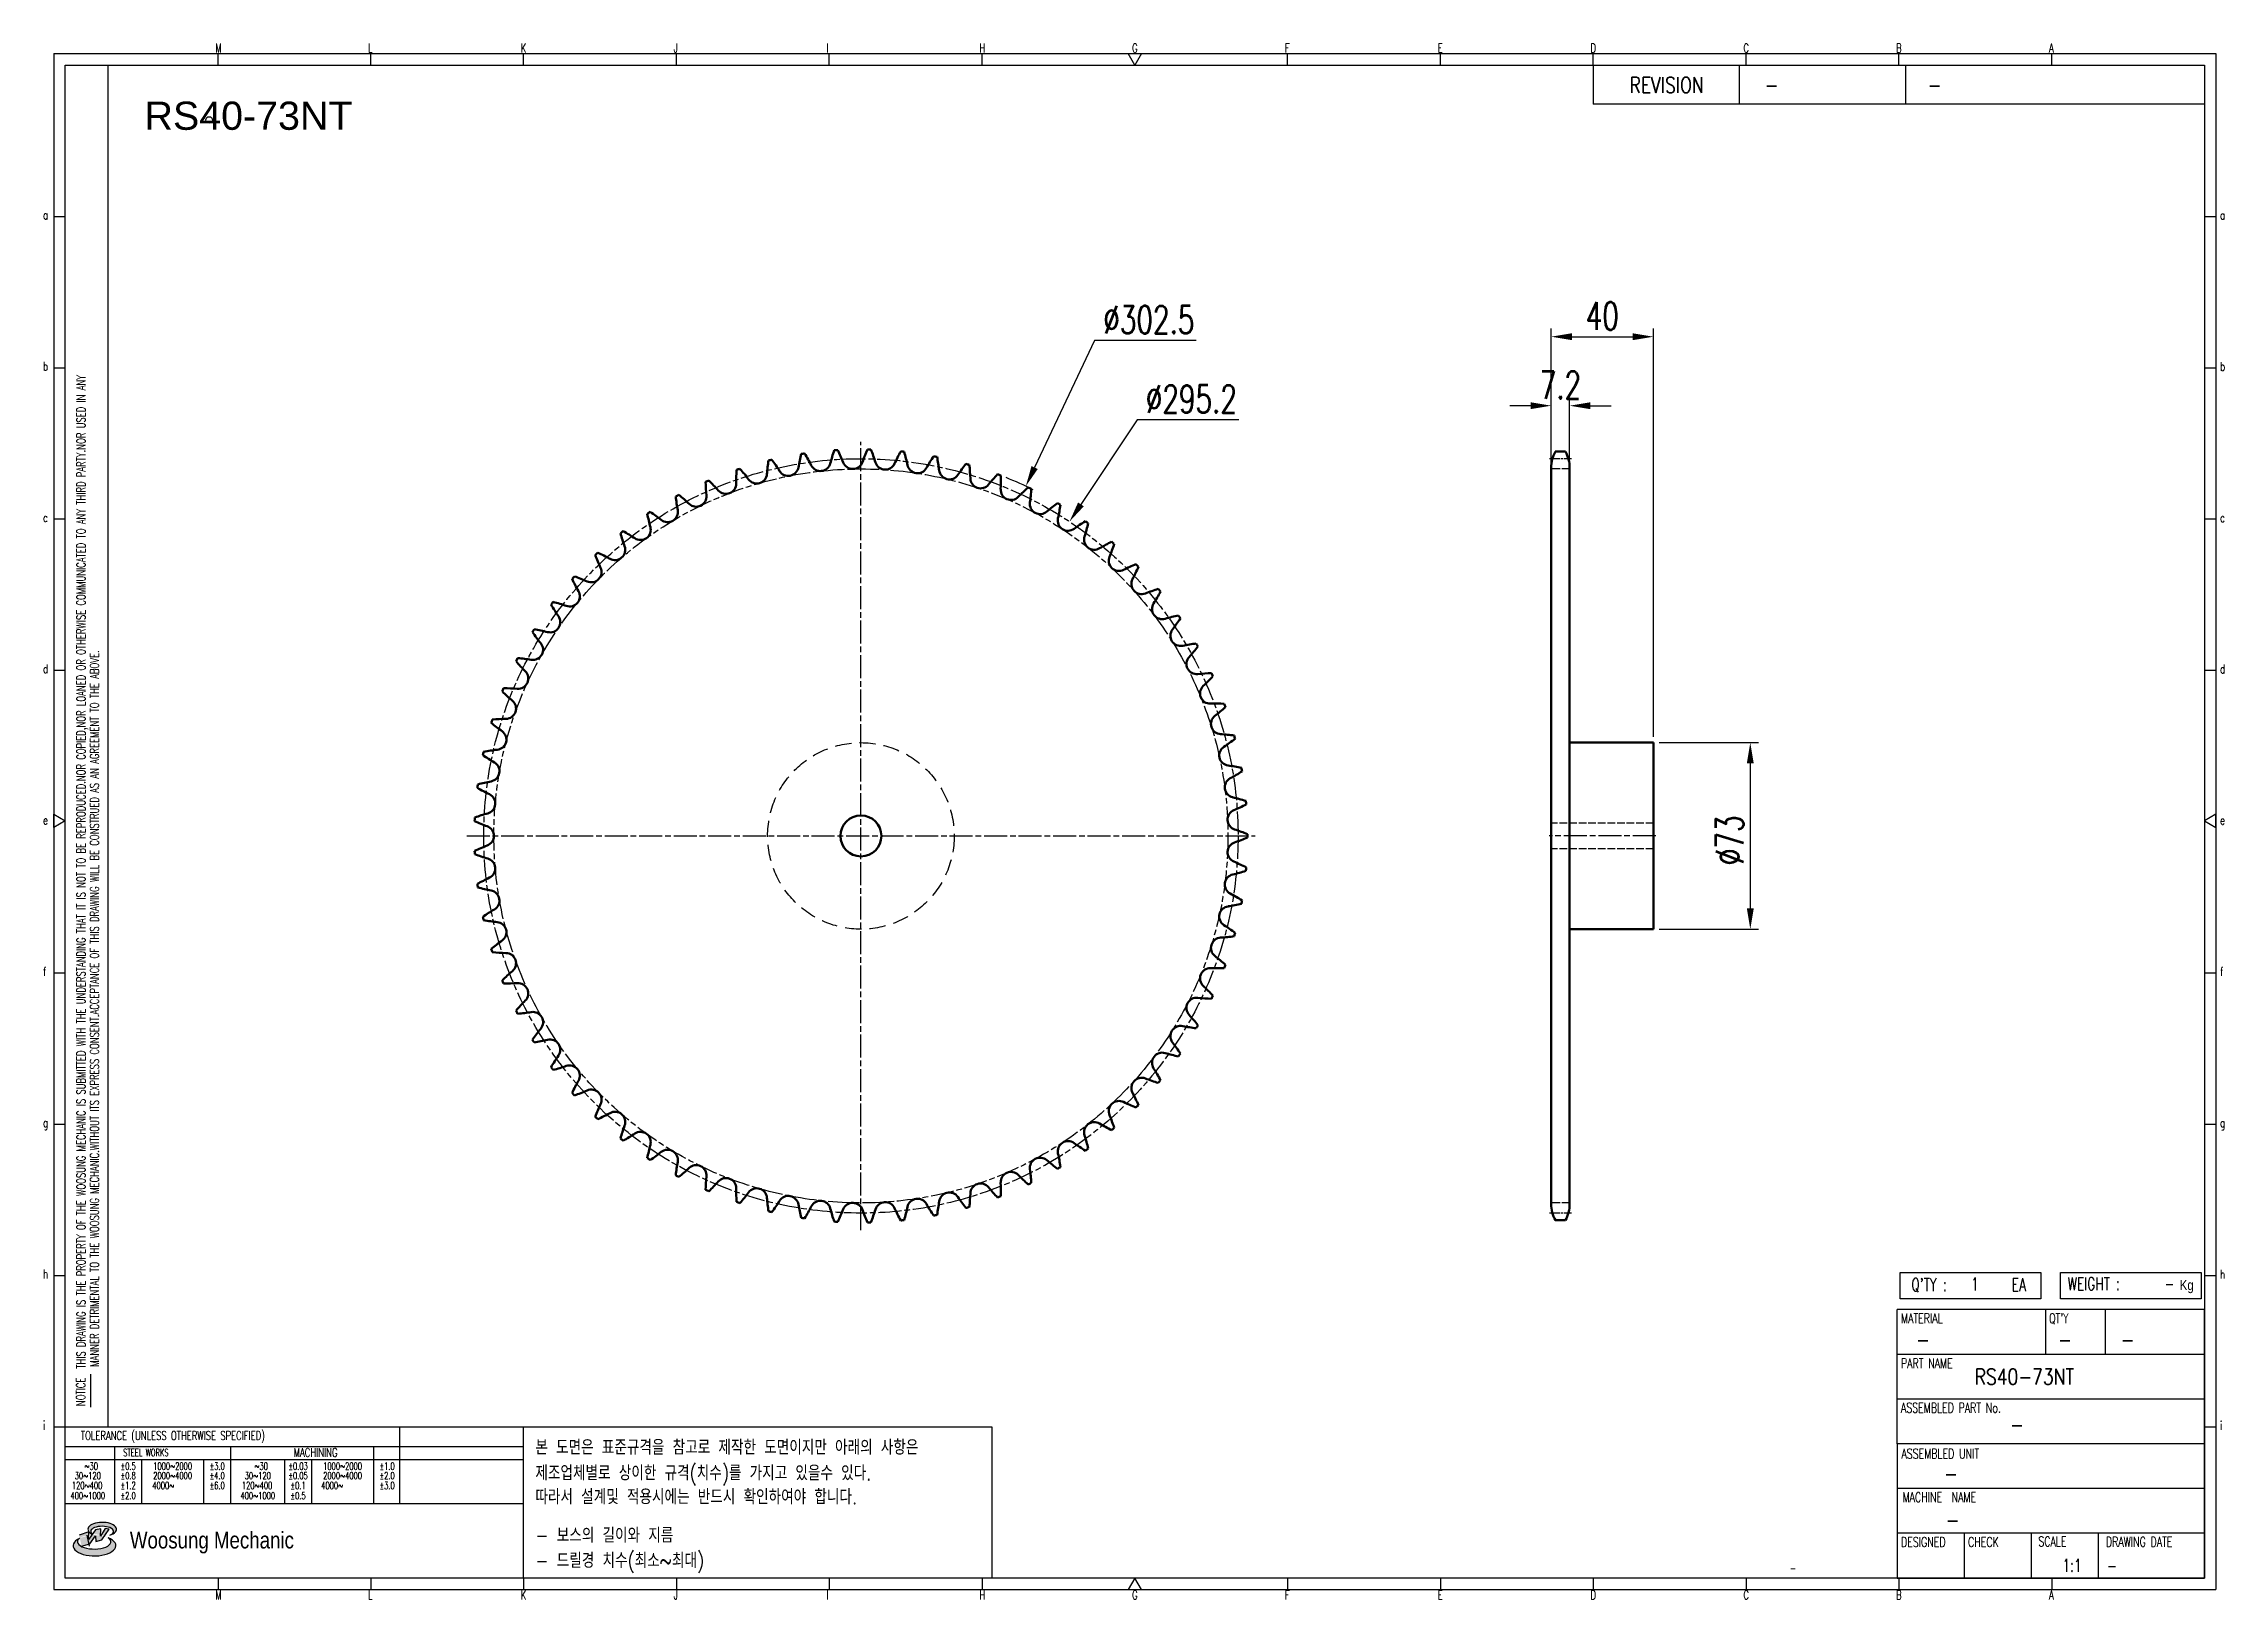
# Model space of a CAD drawing. Header units: millimetres. Extents: x 24039 to 24892, y 28 to 637.
import ezdxf
from ezdxf.enums import TextEntityAlignment as Align

# ---------------------------------------------------------------- set-up
doc = ezdxf.new("R2010")
doc.units = ezdxf.units.MM
for name, pattern in [('AM_ISO02W050', [7.5, 6, -1.5]), ('AM_ISO02W050x2', [3.75, 3, -0.75]), ('AM_ISO08W050', [18, 12, -1.5, 3, -1.5]), ('AM_ISO08W050x2', [9, 6, -0.75, 1.5, -0.75]), ('HIDDEN', [9.525, 6.35, -3.175])]:
    doc.linetypes.add(name, pattern=pattern)
for name, color, linetype, lineweight in [('AM_0N', 7, 'Continuous', 50), ('AM_3N', 6, 'AM_ISO02W050', 25), ('AM_7N', 4, 'AM_ISO08W050', 25)]:
    doc.layers.add(name, color=color, linetype=linetype, lineweight=lineweight)
for name, color, linetype in [('HL', 2, 'HIDDEN'), ('S-DIM', 7, 'Continuous'), ('TITLE', 7, 'Continuous'), ('도면레이아웃', 7, 'Continuous')]:
    doc.layers.add(name, color=color, linetype=linetype)
doc.styles.add('HAN', font='ROMANS.shx', dxfattribs={"width": 0.7, "bigfont": 'whgtxt.shx'})
doc.styles.add('HKD_ST2', font='romans.shx', dxfattribs={"width": 0.7, "height": 4, "bigfont": '@extfont2.shx'})
doc.styles.add('HSG', font='SIMPLEX.shx', dxfattribs={"width": 0.7, "bigfont": 'HSG.shx'})
doc.styles.add('ROMANS', font='romans.shx', dxfattribs={"width": 0.7, "bigfont": 'whgtxt.shx'})
doc.styles.add('SLDTEXTSTYLE4', font='arial.ttf', dxfattribs={"width": 0.8})
doc.styles.get("Standard").update_dxf_attribs({"font": 'arial.ttf'})
doc.dimstyles.new('APP23', dxfattribs={"dimscale": 4.5, "dimtxt": 2.4, "dimasz": 1.8, "dimexe": 0.7, "dimexo": 0.5, "dimgap": 0.6, "dimtad": 1, "dimtoh": 1, "dimdec": 1, "dimrnd": 0.01, "dimzin": 9, "dimdsep": 46, "dimtxsty": 'HSG', "dimcen": 0, "dimclrd": 1, "dimclre": 1, "dimclrt": 256, "dimazin": 2, "dimtp": 1, "dimtm": 1, "dimtfac": 0.5, "dimtdec": 1, "dimtix": 1, "dimtofl": 0, "dimtmove": 0, "dimatfit": 3, "dimfxl": 0, "dimtvp": 1, "dimtolj": 2, "dimlwd": -1, "dimlwe": -1, "dimarcsym": 0})

# ---------------------------------------------------------------- blocks, each defined once
blk = doc.blocks.new('SUYWSHJH')
at = {"layer": '도면레이아웃'}
h = blk.add_hatch(color=10, dxfattribs=at)
h.paths.add_polyline_path([(1.544, 35.177), (1.554, 34.966), (1.779, 35.034), (2.054, 35.422), (1.908, 35.446), (1.728, 35.167), (1.741, 35.439), (1.547, 35.405), (1.292, 35.041), (1.295, 35.33), (0.943, 35.208), (1.03, 34.8), (1.336, 34.885)])
edge = h.paths.add_edge_path()
edge.add_ellipse((1.795, 35.421), major_axis=(-0.53, 0), ratio=0.487785, start_angle=122.36065, end_angle=403.39574)
edge.add_line((1.411, 35.244), (1.419, 35.261))
edge.add_ellipse((1.798, 35.344), major_axis=(-0.423, 0), ratio=0.444396, start_angle=131.58977, end_angle=386.19408, ccw=False)
edge = h.paths.add_edge_path()
edge.add_ellipse((1.512, 34.815), major_axis=(-0.793, 0), ratio=0.480113, start_angle=314.67633, end_angle=590.85213)
edge.add_ellipse((1.501, 34.958), major_axis=(-0.62, 0), ratio=0.43311, start_angle=331.7024, end_angle=574.42495, ccw=False)
for p, q in [((0, 90.118), (80.15, 90.118)), ((0, 90.118), (0, 33.191)), ((6.089, 89.693), (6.089, 90.118)), ((11.753, 89.693), (11.753, 90.118)), ((17.418, 89.693), (17.418, 90.118)), ((23.082, 89.693), (23.082, 90.118)), ((28.746, 89.693), (28.746, 90.118)), ((34.411, 89.693), (34.411, 90.118)), ((45.739, 89.693), (45.739, 90.118)), ((51.404, 89.693), (51.404, 90.118)), ((57.068, 89.693), (57.068, 90.118)), ((62.732, 89.693), (62.732, 90.118)), ((68.397, 89.693), (68.397, 90.118)), ((74.061, 89.693), (74.061, 90.118)), ((80.15, 90.118), (80.15, 33.191)), ((0, 84.085), (0.425, 84.085)), ((79.725, 84.085), (80.15, 84.085)), ((0, 78.478), (0.425, 78.478)), ((79.725, 78.478), (80.15, 78.478)), ((0, 72.87), (0.425, 72.87)), ((79.725, 72.87), (80.15, 72.87)), ((0, 67.262), (0.425, 67.262)), ((79.725, 67.262), (80.15, 67.262)), ((0, 56.047), (0.425, 56.047)), ((79.725, 56.047), (80.15, 56.047)), ((0, 50.439), (0.425, 50.439)), ((79.725, 50.439), (80.15, 50.439)), ((0, 44.832), (0.425, 44.832)), ((79.725, 44.832), (80.15, 44.832)), ((1.377, 39.947), (1.377, 41.174)), ((0, 39.224), (0.425, 39.224)), ((79.725, 39.224), (80.15, 39.224)), ((0, 33.191), (80.15, 33.191)), ((6.089, 33.616), (6.089, 33.191)), ((11.753, 33.616), (11.753, 33.191)), ((17.418, 33.616), (17.418, 33.191)), ((23.082, 33.616), (23.082, 33.191)), ((28.746, 33.616), (28.746, 33.191)), ((34.411, 33.616), (34.411, 33.191)), ((45.739, 33.616), (45.739, 33.191)), ((51.404, 33.616), (51.404, 33.191)), ((57.068, 33.616), (57.068, 33.191)), ((62.732, 33.616), (62.732, 33.191)), ((68.397, 33.616), (68.397, 33.191)), ((74.061, 33.616), (74.061, 33.191))]:
    blk.add_line(p, q)
at = {"color": 2}
for p, q in [((2.017, 39.224), (2.017, 89.693)), ((0.425, 39.224), (17.418, 39.224)), ((12.816, 39.224), (12.816, 36.382)), ((17.418, 33.616), (17.418, 39.224)), ((0.425, 38.487), (17.418, 38.487)), ((0.425, 38.012), (17.418, 38.012)), ((2.257, 38.487), (2.257, 36.382)), ((3.257, 38.012), (3.257, 36.382)), ((5.557, 38.012), (5.557, 36.382)), ((6.557, 38.5), (6.557, 36.382)), ((8.557, 38.012), (8.557, 36.382)), ((9.557, 38.026), (9.557, 36.382)), ((11.857, 38.487), (11.857, 36.382)), ((0.425, 36.382), (17.418, 36.382))]:
    blk.add_line(p, q, dxfattribs=at)
at = {"color": 6, "ltscale": 0.5}
for p, q in [((57.068, 89.693), (57.068, 88.246)), ((62.47, 89.693), (62.47, 88.246)), ((68.635, 89.693), (68.635, 88.246)), ((79.725, 88.246), (57.068, 88.246)), ((68.336, 38.59), (68.336, 43.563)), ((79.725, 43.563), (68.336, 43.563)), ((73.827, 43.563), (73.827, 41.905)), ((76.037, 43.563), (76.037, 41.905)), ((79.725, 38.59), (79.725, 43.563)), ((79.725, 41.905), (68.336, 41.905)), ((79.725, 40.248), (68.336, 40.248)), ((68.336, 38.59), (68.336, 33.616)), ((79.725, 38.59), (68.336, 38.59)), ((79.725, 33.616), (79.725, 38.59)), ((79.725, 36.932), (68.336, 36.932)), ((79.725, 35.274), (68.336, 35.274)), ((70.822, 33.616), (70.822, 35.274)), ((73.309, 33.616), (73.309, 35.274)), ((75.796, 33.616), (75.796, 35.274)), ((68.336, 33.616), (79.725, 33.616))]:
    blk.add_line(p, q, dxfattribs=at)
for points in [[(40.075, 89.693), (39.83, 90.118), (40.32, 90.118)], [(0.425, 89.693), (79.725, 89.693), (79.725, 33.616), (0.425, 33.616)], [(0.425, 61.679), (0, 61.433), (0, 61.924)], [(79.725, 61.679), (80.15, 61.433), (80.15, 61.924)], [(40.075, 33.616), (39.83, 33.191), (40.32, 33.191)]]:
    blk.add_lwpolyline(points, close=True)
at = {"layer": 'TITLE', "color": 20}
for p, q in [((68.449, 43.961), (68.449, 44.936)), ((68.449, 44.936), (73.654, 44.936)), ((73.654, 44.936), (73.654, 43.961)), ((74.39, 43.961), (74.39, 44.936)), ((74.39, 44.936), (79.595, 44.936)), ((79.595, 44.936), (79.595, 43.961)), ((73.654, 43.961), (68.449, 43.961)), ((79.595, 43.961), (74.39, 43.961))]:
    blk.add_line(p, q, dxfattribs=at)
at = {"layer": '도면레이아웃'}
for p, q in [((1.295, 35.33), (0.943, 35.208)), ((1.03, 34.8), (1.336, 34.885)), ((1.224, 35.208), (1.311, 34.8)), ((1.224, 35.208), (1.224, 35.208)), ((1.547, 35.405), (1.292, 35.041)), ((1.292, 35.041), (1.295, 35.33)), ((1.336, 34.885), (1.544, 35.177)), ((1.419, 35.261), (1.411, 35.244)), ((1.544, 35.177), (1.554, 34.966)), ((1.741, 35.439), (1.547, 35.405)), ((1.554, 34.966), (1.779, 35.034)), ((1.908, 35.446), (1.728, 35.167)), ((1.728, 35.167), (1.741, 35.439)), ((1.779, 35.034), (2.054, 35.422)), ((2.054, 35.422), (1.908, 35.446))]:
    blk.add_line(p, q, dxfattribs=at)
for centre, major_axis, ratio, start_param, end_param in [((1.795, 35.421), (-0.53, 0), 0.487785, 2.135596, 7.040584), ((1.512, 34.815), (-0.793, 0), 0.480113, 5.492138, 10.312315), ((1.501, 34.958), (-0.62, 0), 0.43311, 5.789299, 10.025607), ((1.798, 35.344), (-0.423, 0), 0.444396, 2.296675, 6.740358)]:
    blk.add_ellipse(centre, major_axis=major_axis, ratio=ratio, start_param=start_param, end_param=end_param, dxfattribs=at)
at = {"color": 4, "style": 'HKD_ST2', "width": 0.7}
for s, p in [('M', (5.988, 90.164)), ('L', (11.652, 90.164)), ('K', (17.316, 90.164)), ('J', (22.981, 90.164)), ('I', (28.645, 90.164)), ('H', (34.309, 90.164)), ('G', (39.974, 90.164)), ('F', (45.638, 90.164)), ('E', (51.302, 90.164)), ('D', (56.967, 90.164)), ('C', (62.631, 90.164)), ('B', (68.295, 90.164)), ('A', (73.96, 90.164)), ('a', (-0.395, 83.976)), ('a', (80.305, 83.97)), ('b', (-0.395, 78.368)), ('b', (80.305, 78.362)), ('c', (-0.395, 72.76)), ('c', (80.305, 72.754)), ('d', (-0.395, 67.153)), ('d', (80.305, 67.147)), ('e', (-0.395, 61.545)), ('e', (80.305, 61.539)), ('f', (-0.395, 55.937)), ('f', (80.305, 55.931)), ('g', (-0.395, 50.33)), ('g', (80.305, 50.324)), ('h', (-0.395, 44.722)), ('h', (80.305, 44.716)), ('i', (-0.395, 39.114)), ('i', (80.305, 39.108)), ('M', (5.988, 32.824)), ('L', (11.652, 32.824)), ('K', (17.316, 32.824)), ('J', (22.981, 32.824)), ('I', (28.645, 32.824)), ('H', (34.309, 32.824)), ('G', (39.974, 32.824)), ('F', (45.638, 32.824)), ('E', (51.302, 32.824)), ('D', (56.967, 32.824)), ('C', (62.631, 32.824)), ('B', (68.295, 32.824)), ('A', (73.96, 32.824))]:
    blk.add_text(s, height=0.326, dxfattribs=at).set_placement(p)
for s, height, style, width, p in [('REVISION', 0.5806, 'HAN', 0.8, (58.415, 88.664)), ('-', 0.581, 'HAN', 0.8, (63.426, 88.664)), ('-', 0.581, 'HAN', 0.8, (69.468, 88.664)), ("Q'TY : ", 0.4746, 'HKD_ST2', 0.7, (68.857, 44.253)), ('1', 0.475, 'HKD_ST2', 0.7, (71.071, 44.275)), ('EA', 0.4746, 'HKD_ST2', 0.7, (72.578, 44.253)), ('WEIGHT : ', 0.4746, 'HKD_ST2', 0.7, (74.65, 44.286)), ('-', 0.581, 'HAN', 0.8, (69.029, 42.157)), ('-', 0.581, 'HAN', 0.8, (74.289, 42.157)), ('-', 0.581, 'HAN', 0.8, (76.623, 42.157)), ('-', 0.581, 'HAN', 0.8, (72.515, 39.013)), ('-', 0.581, 'HAN', 0.8, (70.067, 37.189)), ('-', 0.581, 'HAN', 0.8, (70.126, 35.48)), ('1:1', 0.4746, 'HKD_ST2', 0.7, (74.458, 33.848)), ('-', 0.475, 'HKD_ST2', 0.7, (76.112, 33.837))]:
    blk.add_text(s, height=height, dxfattribs=dict(style=style, width=width)).set_placement(p)
at = {"color": 6, "style": 'HKD_ST2', "width": 0.7}
for s, p in [(' THIS DRAWING IS THE PROPERTY OF THE WOOSUNG MECHANIC IS SUBMITTED WITH THE UNDERSTANDING THAT IT IS NOT TO BE REPRODUCED.NOR COPIED,NOR LOANED OR OTHERWISE COMMUNICATED TO ANY THIRD PARTY.NOR USED IN ANY', (1.173, 41.217)), ('MANNER DETRIMENTAL TO THE WOOSUNG MECHANIC.WITHOUT ITS EXPRESS CONSENT.ACCEPTANCE OF THIS DRAWING WILL BE CONSTRUED AS AN AGREEMENT TO THE ABOVE.', (1.672, 41.447))]:
    blk.add_text(s, height=0.326266, rotation=90, dxfattribs=at).set_placement(p)
at = {"style": 'HKD_ST2', "width": 0.7}
blk.add_text('-', height=0.475, dxfattribs=at).set_placement((78.613, 44.286), align=Align.RIGHT)
at = {"color": 4, "style": 'HKD_ST2', "width": 0.7}
for s, height, p in [('MATERIAL', 0.3651, (68.474, 43.425)), ("QT'Y", 0.3651, (73.965, 43.425)), ('PART NAME', 0.3651, (68.474, 41.756)), ('ASSEMBLED PART No.', 0.36511, (68.474, 40.109)), ('ASSEMBLED UNIT', 0.36511, (68.49, 38.408)), ('MACHINE  NAME', 0.36511, (68.532, 36.794)), ('DESIGNED', 0.3651, (68.474, 35.136)), ('CHECK', 0.3651, (70.961, 35.136)), ('SCALE', 0.3651, (73.566, 35.153)), ('DRAWING DATE', 0.36511, (76.071, 35.141))]:
    blk.add_text(s, height=height, dxfattribs=at).set_placement(p, align=Align.TOP_LEFT)
at = {"style": 'HKD_ST2', "width": 0.7}
blk.add_text('NOTICE', height=0.3263, rotation=90, dxfattribs=at).set_placement((1.163, 39.988))
for s, height, style, width, p in [('TOLERANCE (UNLESS OTHERWISE SPECIFIED)', 0.32627, 'HKD_ST2', 0.7, (4.417, 38.896)), ('-', 0.326, 'ROMANS', 0.65, (64.469, 33.975))]:
    blk.add_text(s, height=height, dxfattribs=dict(style=style, width=width)).set_placement(p, align=Align.MIDDLE_CENTER)
at = {"color": 4, "style": 'HKD_ST2', "width": 0.7}
for s, height, p in [('STEEL WORKS', 0.26101, (3.416, 38.268)), ('MACHINING', 0.3263, (9.707, 38.27)), ('%%P0.5', 0.261, (2.757, 37.762)), ('%%P0.8', 0.261, (2.757, 37.411)), ('%%P3.0', 0.261, (6.057, 37.762)), ('%%P4.0', 0.261, (6.057, 37.411)), ('%%P0.03', 0.261, (9.057, 37.762)), ('%%P0.05', 0.261, (9.057, 37.411)), ('%%P1.0', 0.261, (12.357, 37.762)), ('%%P2.0', 0.261, (12.357, 37.411)), ('%%P1.2', 0.261, (2.757, 37.045)), ('%%P2.0', 0.261, (2.757, 36.67)), ('%%P6.0', 0.261, (6.057, 37.045)), ('%%P0.1', 0.261, (9.057, 37.045)), ('%%P0.5', 0.261, (9.057, 36.67)), ('%%P3.0', 0.261, (12.357, 37.045))]:
    blk.add_text(s, height=height, dxfattribs=at).set_placement(p, align=Align.MIDDLE)
for s, height, p in [('30%%126120', 0.261, (1.263, 37.411)), ('%%12630', 0.261, (1.389, 37.762)), ('2000%%1264000', 0.26101, (4.407, 37.411)), ('1000%%1262000', 0.26101, (4.407, 37.762)), ('30%%126120', 0.261, (7.563, 37.411)), ('%%12630', 0.261, (7.689, 37.762)), ('2000%%1264000', 0.26101, (10.707, 37.411)), ('1000%%1262000', 0.26101, (10.707, 37.762)), ('400%%1261000', 0.26101, (1.263, 36.67)), ('120%%126400', 0.26101, (1.237, 37.045)), ('4000%%126', 0.261, (4.061, 37.045)), ('400%%1261000', 0.26101, (7.563, 36.67)), ('120%%126400', 0.26101, (7.537, 37.045)), ('4000%%126', 0.261, (10.321, 37.045))]:
    blk.add_text(s, height=height, dxfattribs=at).set_placement(p, align=Align.MIDDLE_CENTER)
at = {"color": 1, "style": 'SLDTEXTSTYLE4', "width": 0.8}
blk.add_text('Woosung Mechanic', height=0.61957, dxfattribs=at).set_placement((2.822, 34.711))
at = {"layer": 'TITLE', "width": 0.8}
blk.add_text('Kg', height=0.3789, dxfattribs=at).set_placement((78.807, 44.286))
blk = doc.blocks.new('*D2')
at = {"layer": 'Defpoints', "color": 0, "transparency": 16777216}
for p in [(24423.23, 463.34), (24294.19, 189.7)]:
    blk.add_point(p, dxfattribs=at)
at = {"layer": 'S-DIM', "color": 1, "transparency": 16777216}
for p, q in [((24450.14, 520.39), (24426.69, 470.67)), ((24489.92, 520.39), (24450.14, 520.39))]:
    blk.add_line(p, q, dxfattribs=at)
blk.add_arc((24358.71, 326.52), 151.27, 63.55945, 67.9311, dxfattribs=at)
blk.add_solid([(24425.47, 471.24), (24427.91, 470.09), (24423.23, 463.34)], dxfattribs=at)
at = {"layer": 'S-DIM', "transparency": 16777216, "insert": (24471.38, 528.49), "char_height": 10.8, "attachment_point": 5, "style": 'HSG'}
blk.add_mtext('\\A2;∅302.5', dxfattribs=at)
blk = doc.blocks.new('*D3')
at = {"layer": 'Defpoints', "color": 0, "transparency": 16777216}
for p in [(24440.33, 449.5), (24277.09, 203.54)]:
    blk.add_point(p, dxfattribs=at)
at = {"layer": 'S-DIM', "color": 1, "transparency": 16777216}
for p, q in [((24466.79, 489.37), (24444.81, 456.25)), ((24506.57, 489.37), (24466.79, 489.37))]:
    blk.add_line(p, q, dxfattribs=at)
blk.add_solid([(24443.69, 456.99), (24445.94, 455.5), (24440.33, 449.5)], dxfattribs=at)
at = {"layer": 'S-DIM', "transparency": 16777216, "insert": (24488.03, 497.47), "char_height": 10.8, "attachment_point": 5, "style": 'HSG'}
blk.add_mtext('\\A2;∅295.2', dxfattribs=at)
blk = doc.blocks.new('*D4')
at = {"layer": 'Defpoints', "color": 0, "transparency": 16777216}
for p in [(24636.04, 494.86), (24628.84, 470.14), (24636.04, 470.14)]:
    blk.add_point(p, dxfattribs=at)
at = {"layer": 'S-DIM', "color": 1, "transparency": 16777216}
for p, q in [((24628.84, 472.39), (24628.84, 498.01)), ((24636.04, 472.39), (24636.04, 498.01)), ((24620.74, 494.86), (24612.64, 494.86)), ((24644.14, 494.86), (24652.24, 494.86))]:
    blk.add_line(p, q, dxfattribs=at)
for points in [[(24620.74, 496.21), (24620.74, 493.51), (24628.84, 494.86)], [(24644.14, 496.21), (24644.14, 493.51), (24636.04, 494.86)]]:
    blk.add_solid(points, dxfattribs=at)
at = {"layer": 'S-DIM', "transparency": 16777216, "insert": (24632.44, 502.96), "char_height": 10.8, "attachment_point": 5, "style": 'HSG'}
blk.add_mtext('\\A2;7.2', dxfattribs=at)
blk = doc.blocks.new('*D5')
at = {"layer": 'Defpoints', "color": 0, "transparency": 16777216}
for p in [(24668.84, 521.86), (24628.84, 470.14), (24668.84, 363.02)]:
    blk.add_point(p, dxfattribs=at)
at = {"layer": 'S-DIM', "color": 1, "transparency": 16777216}
for p, q in [((24628.84, 472.39), (24628.84, 525.01)), ((24636.94, 521.86), (24660.74, 521.86)), ((24668.84, 365.27), (24668.84, 525.01))]:
    blk.add_line(p, q, dxfattribs=at)
for points in [[(24636.94, 523.21), (24636.94, 520.51), (24628.84, 521.86)], [(24660.74, 523.21), (24660.74, 520.51), (24668.84, 521.86)]]:
    blk.add_solid(points, dxfattribs=at)
at = {"layer": 'S-DIM', "transparency": 16777216, "insert": (24648.84, 529.96), "char_height": 10.8, "attachment_point": 5, "style": 'HSG'}
blk.add_mtext('\\A2;40', dxfattribs=at)
blk = doc.blocks.new('*D6')
at = {"layer": 'Defpoints', "color": 0, "transparency": 16777216}
for p in [(24668.84, 363.02), (24668.84, 290.02), (24706.74, 290.02)]:
    blk.add_point(p, dxfattribs=at)
at = {"layer": 'S-DIM', "color": 1, "transparency": 16777216}
for p, q in [((24671.09, 363.02), (24709.89, 363.02)), ((24706.74, 354.92), (24706.74, 298.12)), ((24671.09, 290.02), (24709.89, 290.02))]:
    blk.add_line(p, q, dxfattribs=at)
for points in [[(24705.39, 354.92), (24708.09, 354.92), (24706.74, 363.02)], [(24705.39, 298.12), (24708.09, 298.12), (24706.74, 290.02)]]:
    blk.add_solid(points, dxfattribs=at)
at = {"layer": 'S-DIM', "transparency": 16777216, "insert": (24698.64, 324.8), "char_height": 10.8, "attachment_point": 5, "rotation": 90, "style": 'HSG'}
blk.add_mtext('\\A2;%%c73', dxfattribs=at)

msp = doc.modelspace()

# ---------------------------------------------------------------- linework, layer by layer
at = {"color": 4}
msp.add_lwpolyline([(24226.72, 95.34), (24409.99, 95.34), (24409.99, 36.14), (24226.72, 36.14)], close=True, dxfattribs=at)
msp.add_circle((24103.71, 606.67), 1.28)
at = {"layer": 'AM_0N'}
for p, q in [((24628.84, 470.52), (24628.84, 182.52)), ((24630.45, 476.92), (24634.43, 476.92)), ((24636.04, 470.52), (24636.04, 182.52)), ((24636.04, 363.02), (24668.84, 363.02)), ((24668.84, 363.02), (24668.84, 290.02)), ((24636.04, 290.02), (24668.84, 290.02)), ((24630.45, 176.12), (24634.43, 176.12))]:
    msp.add_line(p, q, dxfattribs=at)
msp.add_circle((24358.71, 326.52), 8, dxfattribs=at)
for centre, radius, start, end in [((24381.47, 464.84), 71.55, 176.056, 180.34247), ((24358.71, 326.52), 151.27, 108.23537, 108.75094), ((24257.32, 423.32), 71.55, 36.64384, 40.9303), ((24393.27, 462.37), 71.55, 171.12449, 175.41096), ((24358.71, 326.52), 151.27, 103.30386, 103.81943), ((24266.02, 431.68), 71.55, 31.71233, 35.99879), ((24330.3, 471.4), 4.01, 211.71233, 350.47945), ((24404.82, 458.9), 71.55, 166.19299, 170.47945), ((24358.71, 326.52), 151.27, 98.37235, 98.88792), ((24275.4, 439.25), 71.55, 26.78082, 31.06729), ((24342.86, 473.3), 4.01, 206.78082, 345.54795), ((24416.03, 454.44), 71.55, 161.26148, 165.54795), ((24358.71, 326.52), 151.27, 93.44084, 93.95642), ((24285.4, 446), 71.55, 21.84932, 26.13578), ((24355.54, 474.12), 4.01, 201.84932, 340.61644), ((24426.82, 449.04), 71.55, 156.32997, 160.61644), ((24358.71, 326.52), 151.27, 88.50934, 89.02491), ((24295.94, 451.86), 71.55, 16.91781, 21.20427), ((24368.24, 473.85), 4.01, 196.91781, 335.68493), ((24437.1, 442.73), 71.55, 151.39847, 155.68493), ((24358.71, 326.52), 151.27, 83.57783, 84.0934), ((24306.95, 456.79), 71.55, 11.9863, 16.27277), ((24380.87, 472.48), 4.01, 191.9863, 330.75342), ((24446.8, 435.57), 71.55, 146.46696, 150.75342), ((24358.71, 326.52), 151.27, 78.64632, 79.16189), ((24318.34, 460.76), 71.55, 7.05479, 11.34126), ((24393.33, 470.04), 4.01, 187.05479, 325.82192), ((24455.85, 427.59), 71.55, 141.53545, 145.82192), ((24358.71, 326.52), 151.27, 73.71482, 74.23039), ((24330.03, 463.73), 71.55, 2.12329, 6.40975), ((24642.34, 470.52), 13.5, 151.70092, 180), ((24622.54, 470.52), 13.5, 0, 28.29908), ((24358.71, 326.52), 151.27, 113.16687, 113.68244), ((24369.49, 466.28), 71.55, 180.98751, 185.27397), ((24249.37, 414.24), 71.55, 41.57534, 45.86181), ((24305.9, 464.39), 4.01, 221.57534, 0.34247), ((24317.95, 468.42), 4.01, 216.64384, 355.41096), ((24405.54, 466.53), 4.01, 182.12329, 320.89041), ((24464.18, 418.87), 71.55, 136.60395, 140.89041), ((24358.71, 326.52), 151.27, 68.78331, 69.29888), ((24417.41, 461.99), 4.01, 177.19178, 315.9589), ((24341.93, 465.69), 71.55, 357.19178, 1.47825), ((24471.72, 409.46), 71.55, 131.67244, 135.9589), ((24358.71, 326.52), 151.27, 63.8518, 64.36737), ((24353.96, 466.62), 71.55, 352.26027, 356.54674), ((24358.71, 326.52), 151.27, 123.02989, 123.54546), ((24345.39, 466.06), 71.55, 190.85052, 195.13699), ((24235.96, 394.22), 71.55, 51.43836, 55.72482), ((24283.07, 453.3), 4.01, 231.43836, 10.20548), ((24358.71, 326.52), 151.27, 118.09838, 118.61395), ((24357.44, 466.69), 71.55, 185.91901, 190.20548), ((24242.24, 404.52), 71.55, 46.50685, 50.79331), ((24294.25, 459.34), 4.01, 226.50685, 5.27397), ((24428.83, 456.44), 4.01, 172.26027, 311.0274), ((24478.44, 399.44), 71.55, 126.74093, 131.0274), ((24358.71, 326.52), 151.27, 58.9203, 59.43587), ((24366.02, 466.51), 71.55, 347.32877, 351.61523), ((24358.71, 326.52), 151.27, 127.96139, 128.47696), ((24333.44, 464.4), 71.55, 195.78203, 200.06849), ((24230.6, 383.41), 71.55, 56.36986, 60.65633), ((24272.45, 446.33), 4.01, 236.36986, 15.13699), ((24439.74, 449.93), 4.01, 167.32877, 306.09589), ((24484.26, 388.87), 71.55, 121.80943, 126.09589), ((24378.03, 465.36), 71.55, 342.39726, 346.68373), ((24358.71, 326.52), 151.27, 53.98879, 54.50436), ((24358.71, 326.52), 151.27, 132.8929, 133.40847), ((24321.68, 461.72), 71.55, 200.71353, 205), ((24226.18, 372.19), 71.55, 61.30137, 65.58783), ((24262.47, 438.47), 4.01, 241.30137, 20.06849), ((24450.05, 442.51), 4.01, 162.39726, 301.16438), ((24489.16, 377.85), 71.55, 116.87792, 121.16438), ((24459.69, 434.23), 4.01, 157.46575, 296.23288), ((24389.89, 463.19), 71.55, 337.46575, 341.75222), ((24358.71, 326.52), 151.27, 49.05728, 49.57285), ((24358.71, 326.52), 151.27, 137.82441, 138.33998), ((24310.2, 458.04), 71.55, 205.64504, 209.93151), ((24222.75, 360.63), 71.55, 66.23288, 70.51934), ((24253.2, 429.78), 4.01, 246.23288, 25), ((24493.09, 366.45), 71.55, 111.94641, 116.23288), ((24468.57, 425.15), 4.01, 152.53425, 291.30137), ((24401.52, 460), 71.55, 332.53425, 336.82071), ((24358.71, 326.52), 151.27, 44.12578, 44.64135), ((24244.71, 420.33), 4.01, 251.16438, 29.93151), ((24496.02, 354.75), 71.55, 107.0149, 111.30137), ((24412.84, 455.83), 71.55, 327.60274, 331.8892), ((24358.71, 326.52), 151.27, 39.19427, 39.70984), ((24237.07, 410.18), 4.01, 256.09589, 34.86301), ((24358.71, 326.52), 151.27, 142.75591, 143.27148), ((24299.07, 453.38), 71.55, 210.57655, 214.86301), ((24220.32, 348.81), 71.55, 71.16438, 75.45085), ((24476.64, 415.34), 4.01, 147.60274, 286.36986), ((24497.94, 342.84), 71.55, 102.0834, 106.36986), ((24423.76, 450.7), 71.55, 322.67123, 326.9577), ((24358.71, 326.52), 151.27, 34.26276, 34.77833), ((24230.33, 399.42), 4.01, 261.0274, 39.79452), ((24358.71, 326.52), 151.27, 147.68742, 148.20299), ((24288.39, 447.78), 71.55, 215.50806, 219.79452), ((24218.91, 336.83), 71.55, 76.09589, 80.38236), ((24483.84, 404.87), 4.01, 142.67123, 281.43836), ((24498.83, 330.81), 71.55, 97.15189, 101.43836), ((24358.71, 326.52), 151.27, 29.33126, 29.84683), ((24358.71, 326.52), 151.27, 152.61893, 153.1345), ((24278.22, 441.29), 71.55, 220.43956, 224.72603), ((24218.54, 324.78), 71.55, 81.0274, 85.31386), ((24490.11, 393.83), 4.01, 137.73973, 276.50685), ((24434.19, 444.64), 71.55, 317.73973, 322.02619), ((24358.71, 326.52), 151.27, 157.55043, 158.066), ((24219.21, 312.73), 71.55, 85.9589, 90.24537), ((24224.54, 388.11), 4.01, 265.9589, 44.72603), ((24498.68, 318.75), 71.55, 92.22038, 96.50685), ((24495.41, 382.28), 4.01, 132.80822, 271.57534), ((24444.06, 437.72), 71.55, 312.80822, 317.09468), ((24358.71, 326.52), 151.27, 24.39975, 24.91532), ((24268.66, 433.94), 71.55, 225.37107, 229.65753), ((24219.74, 376.35), 4.01, 270.89041, 49.65753), ((24497.49, 306.75), 71.55, 87.28888, 91.57534), ((24453.31, 429.97), 71.55, 307.87671, 312.16318), ((24358.71, 326.52), 151.27, 19.46824, 19.98381), ((24358.71, 326.52), 151.27, 162.48194, 162.99751), ((24259.75, 425.8), 71.55, 230.30258, 234.58904), ((24220.91, 300.79), 71.55, 90.89041, 95.17688), ((24215.97, 364.22), 4.01, 275.82192, 54.58904), ((24499.7, 370.32), 4.01, 127.87671, 266.64384), ((24358.71, 326.52), 151.27, 167.41345, 167.92902), ((24223.63, 289.04), 71.55, 95.82192, 100.10838), ((24502.95, 358.04), 4.01, 122.94521, 261.71233), ((24495.28, 294.89), 71.55, 82.35737, 86.64384), ((24461.85, 421.46), 71.55, 302.94521, 307.23167), ((24358.71, 326.52), 151.27, 14.53674, 15.05231), ((24251.59, 416.93), 71.55, 235.23408, 239.52055), ((24213.26, 351.81), 4.01, 280.75342, 59.52055), ((24492.05, 283.27), 71.55, 77.42586, 81.71233), ((24469.63, 412.24), 71.55, 298.0137, 302.30016), ((24358.71, 326.52), 151.27, 9.60523, 10.1208), ((24358.71, 326.52), 151.27, 172.34495, 172.86052), ((24244.21, 407.39), 71.55, 240.16559, 244.45205), ((24227.36, 277.57), 71.55, 100.75342, 105.03989), ((24211.62, 339.21), 4.01, 285.68493, 64.45205), ((24505.12, 345.53), 4.01, 118.0137, 256.78082), ((24487.84, 271.96), 71.55, 72.49436, 76.78082), ((24358.71, 326.52), 151.27, 177.27646, 177.79203), ((24232.05, 266.46), 71.55, 105.68493, 109.9714), ((24506.21, 332.87), 4.01, 113.08219, 251.84932), ((24476.59, 402.39), 71.55, 293.08219, 297.36866), ((24358.71, 326.52), 151.27, 4.67372, 5.18929), ((24237.68, 397.24), 71.55, 245.0971, 249.38356), ((24211.07, 326.52), 4.01, 290.61644, 69.38356), ((24482.67, 261.07), 71.55, 67.56285, 71.84932), ((24482.67, 391.97), 71.55, 288.15068, 292.43715), ((24358.71, 326.52), 151.27, 359.74221, 0.25779), ((24237.68, 255.79), 71.55, 110.61644, 114.9029), ((24358.71, 326.52), 151.27, 182.20797, 182.72354), ((24232.05, 386.58), 71.55, 250.0286, 254.31507), ((24211.62, 313.83), 4.01, 295.54795, 74.31507), ((24506.21, 320.17), 4.01, 108.15068, 246.91781), ((24476.59, 250.65), 71.55, 62.63134, 66.91781), ((24244.21, 245.65), 71.55, 115.54795, 119.83441), ((24358.71, 326.52), 151.27, 187.13948, 187.65505), ((24505.12, 307.51), 4.01, 103.21918, 241.9863), ((24487.84, 381.07), 71.55, 283.21918, 287.50564), ((24358.71, 326.52), 151.27, 354.81071, 355.32628), ((24227.36, 375.47), 71.55, 254.96011, 259.24658), ((24213.26, 301.23), 4.01, 300.47945, 79.24658), ((24502.95, 294.99), 4.01, 98.28767, 237.05479), ((24492.05, 369.77), 71.55, 278.28767, 282.57414), ((24469.63, 240.8), 71.55, 57.69984, 61.9863), ((24358.71, 326.52), 151.27, 349.8792, 350.39477), ((24251.59, 236.11), 71.55, 120.47945, 124.76592), ((24358.71, 326.52), 151.27, 192.07098, 192.58655), ((24223.63, 363.99), 71.55, 259.89162, 264.17808), ((24215.97, 288.82), 4.01, 305.41096, 84.17808), ((24461.85, 231.58), 71.55, 52.76833, 57.05479), ((24259.75, 227.23), 71.55, 125.41096, 129.69742), ((24358.71, 326.52), 151.27, 197.00249, 197.51806), ((24499.7, 282.71), 4.01, 93.35616, 232.12329), ((24495.28, 358.15), 71.55, 273.35616, 277.64263), ((24358.71, 326.52), 151.27, 344.94769, 345.46326), ((24220.91, 352.24), 71.55, 264.82312, 269.10959), ((24268.66, 219.09), 71.55, 130.34247, 134.62893), ((24219.74, 276.69), 4.01, 310.34247, 89.10959), ((24495.41, 270.75), 4.01, 88.42466, 227.19178), ((24497.49, 346.29), 71.55, 268.42466, 272.71112), ((24453.31, 223.07), 71.55, 47.83682, 52.12329), ((24358.71, 326.52), 151.27, 340.01619, 340.53176), ((24358.71, 326.52), 151.27, 201.934, 202.44957), ((24219.21, 340.3), 71.55, 269.75463, 274.0411), ((24224.54, 264.92), 4.01, 315.27397, 94.0411), ((24444.06, 215.32), 71.55, 42.90532, 47.19178), ((24278.22, 211.75), 71.55, 135.27397, 139.56044), ((24358.71, 326.52), 151.27, 206.8655, 207.38107), ((24218.54, 328.26), 71.55, 274.68614, 278.9726), ((24230.33, 253.62), 4.01, 320.20548, 98.9726), ((24490.11, 259.21), 4.01, 83.49315, 222.26027), ((24434.19, 208.39), 71.55, 37.97381, 42.26027), ((24498.68, 334.29), 71.55, 263.49315, 267.77962), ((24358.71, 326.52), 151.27, 335.08468, 335.60025), ((24288.39, 205.25), 71.55, 140.20548, 144.49194), ((24483.84, 248.16), 4.01, 78.56164, 217.32877), ((24498.83, 322.23), 71.55, 258.56164, 262.84811), ((24358.71, 326.52), 151.27, 330.15317, 330.66874), ((24358.71, 326.52), 151.27, 211.79701, 212.31258), ((24218.91, 316.2), 71.55, 279.61764, 283.90411), ((24237.07, 242.85), 4.01, 325.13699, 103.90411), ((24299.07, 199.66), 71.55, 145.13699, 149.42345), ((24476.64, 237.7), 4.01, 73.63014, 212.39726), ((24497.94, 310.2), 71.55, 253.63014, 257.9166), ((24423.76, 202.34), 71.55, 33.0423, 37.32877), ((24358.71, 326.52), 151.27, 325.22167, 325.73724), ((24358.71, 326.52), 151.27, 216.72852, 217.24409), ((24220.32, 304.22), 71.55, 284.54915, 288.83562), ((24244.71, 232.7), 4.01, 330.06849, 108.83562), ((24310.2, 195), 71.55, 150.06849, 154.35496), ((24468.57, 227.89), 4.01, 68.69863, 207.46575), ((24496.02, 298.29), 71.55, 248.69863, 252.9851), ((24412.84, 197.21), 71.55, 28.1108, 32.39726), ((24358.71, 326.52), 151.27, 320.29016, 320.80573), ((24358.71, 326.52), 151.27, 221.66002, 222.17559), ((24222.75, 292.41), 71.55, 289.48066, 293.76712), ((24253.2, 223.25), 4.01, 335, 113.76712), ((24459.69, 218.81), 4.01, 63.76712, 202.53425), ((24493.09, 286.59), 71.55, 243.76712, 248.05359), ((24401.52, 193.03), 71.55, 23.17929, 27.46575), ((24321.68, 191.32), 71.55, 155, 159.28647), ((24358.71, 326.52), 151.27, 226.59153, 227.1071), ((24226.18, 280.85), 71.55, 294.41217, 298.69863), ((24262.47, 214.56), 4.01, 339.93151, 118.69863), ((24450.05, 210.53), 4.01, 58.83562, 197.60274), ((24489.16, 275.19), 71.55, 238.83562, 243.12208), ((24389.89, 189.85), 71.55, 18.24778, 22.53425), ((24358.71, 326.52), 151.27, 315.35865, 315.87422), ((24333.44, 188.63), 71.55, 159.93151, 164.21797), ((24358.71, 326.52), 151.27, 231.52304, 232.03861), ((24230.6, 269.62), 71.55, 299.34367, 303.63014), ((24272.45, 206.7), 4.01, 344.86301, 123.63014), ((24345.39, 186.97), 71.55, 164.86301, 169.14948), ((24439.74, 203.1), 4.01, 53.90411, 192.67123), ((24484.26, 264.16), 71.55, 233.90411, 238.19057), ((24378.03, 187.67), 71.55, 13.31627, 17.60274), ((24358.71, 326.52), 151.27, 310.42715, 310.94272), ((24358.71, 326.52), 151.27, 236.45454, 236.97011), ((24235.96, 258.82), 71.55, 304.27518, 308.56164), ((24283.07, 199.73), 4.01, 349.79452, 128.56164), ((24357.44, 186.34), 71.55, 169.79452, 174.08099), ((24242.24, 248.52), 71.55, 309.20669, 313.49315), ((24294.25, 193.7), 4.01, 354.72603, 133.49315), ((24428.83, 196.6), 4.01, 48.9726, 187.73973), ((24478.44, 253.6), 71.55, 228.9726, 233.25907), ((24358.71, 326.52), 151.27, 300.56413, 301.0797), ((24366.02, 186.53), 71.55, 8.38477, 12.67123), ((24358.71, 326.52), 151.27, 305.49564, 306.01121), ((24358.71, 326.52), 151.27, 241.38605, 241.90162), ((24369.49, 186.75), 71.55, 174.72603, 179.01249), ((24358.71, 326.52), 151.27, 246.31756, 246.83313), ((24249.37, 238.79), 71.55, 314.13819, 318.42466), ((24305.9, 188.65), 4.01, 359.65753, 138.42466), ((24381.47, 188.2), 71.55, 179.65753, 183.944), ((24317.95, 184.62), 4.01, 4.58904, 143.35616), ((24405.54, 186.5), 4.01, 39.10959, 177.87671), ((24464.18, 234.17), 71.55, 219.10959, 223.39605), ((24417.41, 191.05), 4.01, 44.0411, 182.80822), ((24341.93, 187.35), 71.55, 358.52175, 2.80822), ((24471.72, 243.58), 71.55, 224.0411, 228.32756), ((24358.71, 326.52), 151.27, 295.63263, 296.1482), ((24353.96, 186.42), 71.55, 3.45326, 7.73973), ((24358.71, 326.52), 151.27, 251.24906, 251.76463), ((24257.32, 229.72), 71.55, 319.0697, 323.35616), ((24393.27, 190.66), 71.55, 184.58904, 188.87551), ((24358.71, 326.52), 151.27, 256.18057, 256.69614), ((24266.02, 221.36), 71.55, 324.00121, 328.28767), ((24330.3, 181.64), 4.01, 9.52055, 148.28767), ((24404.82, 194.14), 71.55, 189.52055, 193.80701), ((24275.4, 213.78), 71.55, 328.93271, 333.21918), ((24342.86, 179.73), 4.01, 14.45205, 153.21918), ((24416.03, 198.59), 71.55, 194.45205, 198.73852), ((24285.4, 207.04), 71.55, 333.86422, 338.15068), ((24355.54, 178.91), 4.01, 19.38356, 158.15068), ((24426.82, 203.99), 71.55, 199.38356, 203.67003), ((24295.94, 201.18), 71.55, 338.79573, 343.08219), ((24368.24, 179.19), 4.01, 24.31507, 163.08219), ((24437.1, 210.3), 71.55, 204.31507, 208.60153), ((24306.95, 196.25), 71.55, 343.72723, 348.0137), ((24380.87, 180.55), 4.01, 29.24658, 168.0137), ((24446.8, 217.47), 71.55, 209.24658, 213.53304), ((24318.34, 192.28), 71.55, 348.65874, 352.94521), ((24393.33, 183), 4.01, 34.17808, 172.94521), ((24455.85, 225.45), 71.55, 214.17808, 218.46455), ((24358.71, 326.52), 151.27, 285.76961, 286.28518), ((24330.03, 189.3), 71.55, 353.59025, 357.87671), ((24358.71, 326.52), 151.27, 290.70112, 291.21669), ((24642.34, 182.52), 13.5, 180, 208.29908), ((24622.54, 182.52), 13.5, 331.70092, 0), ((24358.71, 326.52), 151.27, 261.11208, 261.62765), ((24358.71, 326.52), 151.27, 266.04358, 266.55916), ((24358.71, 326.52), 151.27, 270.97509, 271.49066), ((24358.71, 326.52), 151.27, 275.9066, 276.42217), ((24358.71, 326.52), 151.27, 280.83811, 281.35368)]:
    msp.add_arc(centre, radius, start, end, dxfattribs=at)
at = {"layer": 'AM_3N', "linetype": 'AM_ISO02W050x2'}
for p, q in [((24636.04, 470.14), (24628.84, 470.14)), ((24636.04, 182.9), (24628.84, 182.9))]:
    msp.add_line(p, q, dxfattribs=at)
at = {"layer": 'AM_3N', "color": 2, "linetype": 'AM_ISO02W050x2'}
for p, q in [((24668.84, 331.52), (24628.84, 331.52)), ((24668.84, 321.52), (24628.84, 321.52))]:
    msp.add_line(p, q, dxfattribs=at)
at = {"layer": 'AM_7N', "linetype": 'AM_ISO08W050x2', "ltscale": 1.5}
for p, q in [((24358.71, 172.25), (24358.71, 480.79)), ((24204.44, 326.52), (24512.98, 326.52)), ((24669.78, 326.52), (24628.07, 326.52))]:
    msp.add_line(p, q, dxfattribs=at)
at = {"layer": 'AM_7N', "linetype": 'AM_ISO08W050x2', "ltscale": 0.5}
for p, q in [((24636.8, 474.12), (24628.07, 474.12)), ((24636.8, 178.92), (24628.07, 178.92))]:
    msp.add_line(p, q, dxfattribs=at)
at = {"layer": 'AM_7N', "linetype": 'AM_ISO08W050x2', "ltscale": 1.5}
for radius in [147.6, 143.62]:
    msp.add_circle((24358.71, 326.52), radius, dxfattribs=at)
at = {"layer": 'HL'}
msp.add_circle((24358.71, 326.52), 36.5, dxfattribs=at)

# ---------------------------------------------------------------- block references
at = {"xscale": 10.55679001324913, "yscale": 10.55679001324913, "zscale": 10.55679001324913}
msp.add_blockref('SUYWSHJH', (24042.85, -318.74), dxfattribs=at)

# ---------------------------------------------------------------- texts
at = {"color": 2}
msp.add_text('RS40-73NT', height=11.03, dxfattribs=at).set_placement((24078.39, 602.82))
at = {"style": 'HAN', "width": 0.8}
msp.add_text('RS40-73NT', height=6.129, dxfattribs=at).set_placement((24794.57, 111.83))
at = {"color": 4, "style": 'HAN', "width": 0.8}
for s, p in [('본 도면은 표준규격을 참고로 제작한 도면이지만 아래의 사항은', (24231.32, 84.38)), ('제조업체별로 상이한 규격(치수)를 가지고 있을수 있다.', (24231.32, 74.33)), ('따라서 설계및 적용시에는 반드시 확인하여야 합니다.', (24231.32, 65)), ('- 보스의 길이와 지름', (24231.32, 49.96)), ('- 드릴경 치수(최소~최대)', (24231.32, 40.08))]:
    msp.add_text(s, height=5.7995, dxfattribs=at).set_placement(p)

# ---------------------------------------------------------------- dimensions: what is measured, and where the dimension line sits
at = {"layer": 'S-DIM', "color": 3}
for p1, p2, picture, middle in [((24294.19, 189.7), (24423.23, 463.34), '*D2', (24471.38, 520.39)), ((24277.09, 203.54), (24440.33, 449.5), '*D3', (24488.03, 489.37))]:
    dim = msp.add_diameter_dim_2p(p1=p1, p2=p2, dimstyle='APP23', dxfattribs=at)
    dim.commit()
    dim.dimension.update_dxf_attribs({"geometry": picture, "text_midpoint": middle, "dimtype": 131})
at = {"layer": 'S-DIM'}
dim = msp.add_linear_dim(base=(24668.84, 521.86), p1=(24628.84, 470.14), p2=(24668.84, 363.02), dimstyle='APP23', dxfattribs=at)
dim.commit()
dim.dimension.update_dxf_attribs({"geometry": '*D5', "text_midpoint": (24648.84, 529.96)})
dim = msp.add_linear_dim(base=(24636.04, 494.86), p1=(24628.84, 470.14), p2=(24636.04, 470.14), dimstyle='APP23', dxfattribs=at)
dim.commit()
dim.dimension.update_dxf_attribs({"geometry": '*D4', "text_midpoint": (24632.44, 494.86), "dimtype": 128})
dim = msp.add_linear_dim(base=(24706.74, 290.02), p1=(24668.84, 363.02), p2=(24668.84, 290.02), angle=90, text='%%c<>', dimstyle='APP23', dxfattribs=at)
dim.commit()
dim.dimension.update_dxf_attribs({"geometry": '*D6', "text_midpoint": (24706.74, 324.8), "dimtype": 128})

doc.saveas('drawing.dxf')
